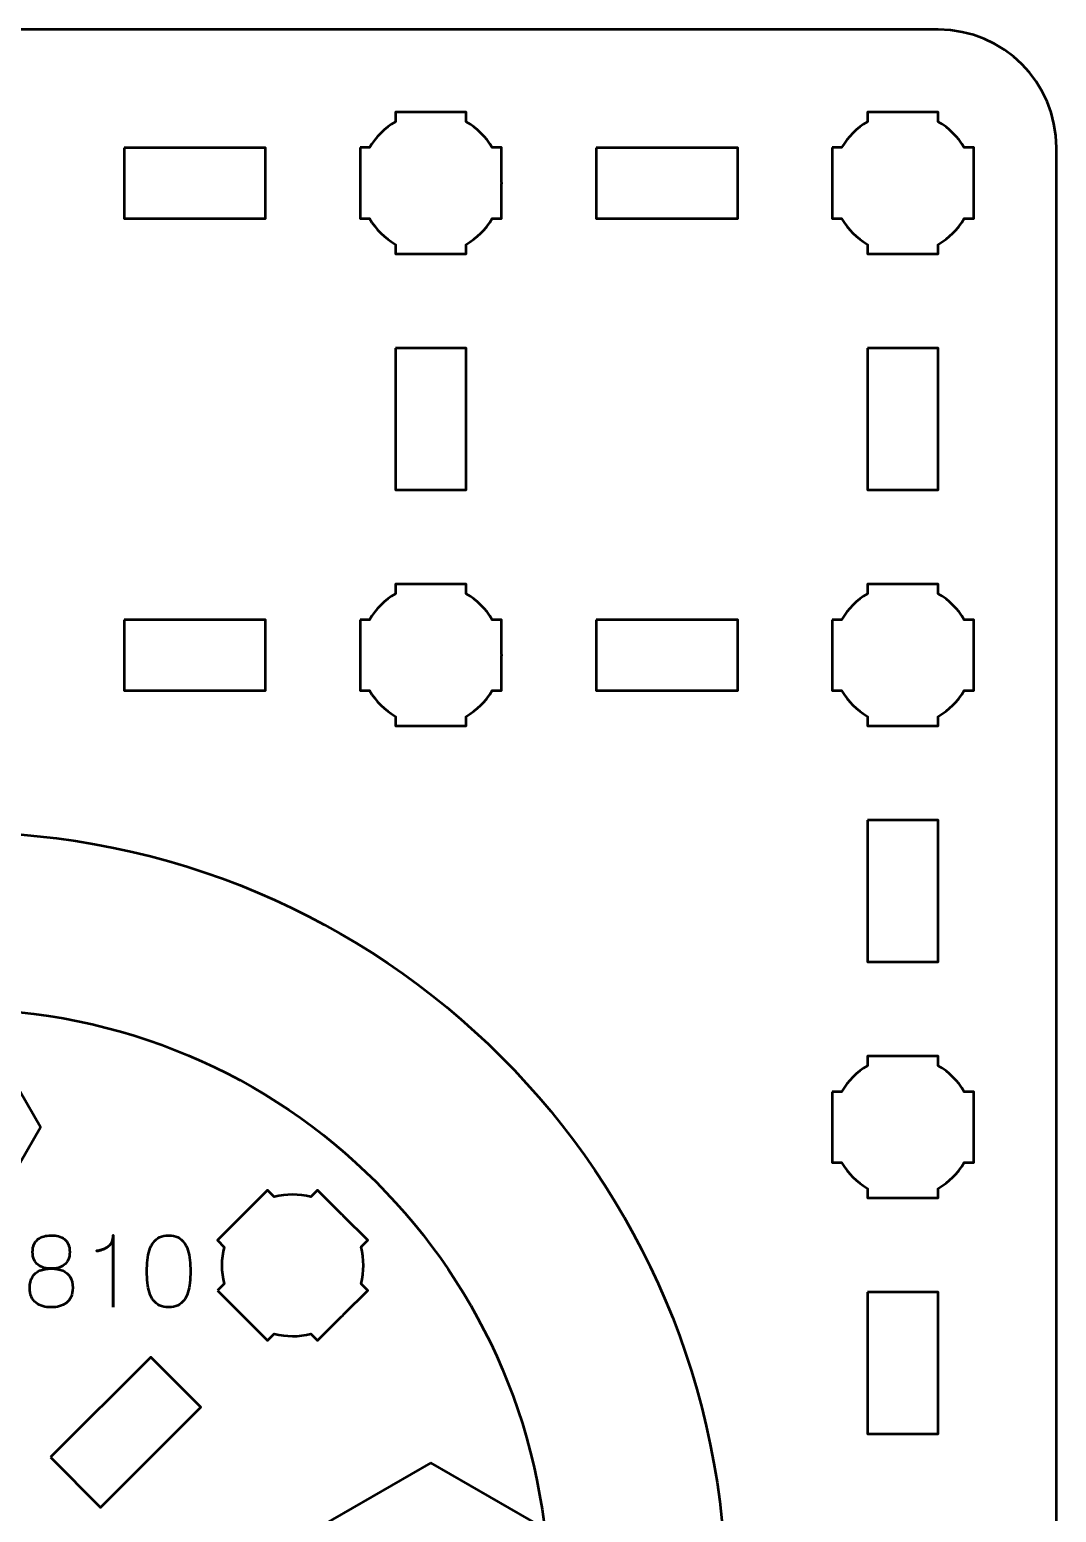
# Model space of a CAD drawing. Header units: centimetres. Extents: x -30.2 to 9.2, y -21.5 to -8.2.
# Drawn here: x -15.2 to -10.85, y -14.48 to -8.2 of the extents above; entities that cross this region are included whole.
import ezdxf

# ---------------------------------------------------------------- set-up
doc = ezdxf.new("R2010")
doc.units = ezdxf.units.CM
doc.header["$MEASUREMENT"] = 0
doc.layers.add('Layer 1', color=7, linetype='Continuous')

msp = doc.modelspace()

# ---------------------------------------------------------------- linework, layer by layer
at = {"layer": 'Layer 1', "lineweight": 53}
for centre, major_axis in [((-15.50001, -14.85001), (0, 3.25)), ((-15.50001, -14.85), (0, 2.5))]:
    msp.add_ellipse(centre, major_axis=major_axis, ratio=1, dxfattribs=at)
for points, knots in [([(-19.64995, -8.19995), (-19.64995, -8.19995), (-11.35005, -8.19995), (-11.35005, -8.19995), (-11.35005, -8.19995), (-11.07305, -8.19995), (-10.84995, -8.42305), (-10.84995, -8.70005), (-10.84995, -8.70005), (-10.84995, -8.70005), (-10.84995, -20.99995), (-10.84995, -20.99995), (-10.84995, -20.99995), (-10.84995, -21.27695), (-11.07305, -21.50005), (-11.35005, -21.50005), (-11.35005, -21.50005), (-11.35005, -21.50005), (-19.64995, -21.50005), (-19.64995, -21.50005), (-19.64995, -21.50005), (-19.92695, -21.50005), (-20.15005, -21.27695), (-20.15005, -20.99995), (-20.15005, -20.99995), (-20.15005, -20.99995), (-20.15005, -8.70005), (-20.15005, -8.70005), (-20.15005, -8.70005), (-20.15005, -8.42305), (-19.92695, -8.19995), (-19.64995, -8.19995)], [0, 0, 0, 0, 0.125, 0.125, 0.125, 0.125, 0.25, 0.25, 0.25, 0.25, 0.375, 0.375, 0.375, 0.375, 0.5, 0.5, 0.5, 0.5, 0.625, 0.625, 0.625, 0.625, 0.75, 0.75, 0.75, 0.75, 0.875, 0.875, 0.875, 0.875, 1, 1, 1, 1]), ([(-13.80001, -8.69997), (-13.80001, -8.69997), (-13.75981, -8.69997), (-13.75981, -8.69997), (-13.75981, -8.69997), (-13.73348, -8.65445), (-13.69552, -8.61652), (-13.65001, -8.59019), (-13.65001, -8.59019), (-13.65001, -8.59019), (-13.65001, -8.54997), (-13.65001, -8.54997), (-13.65001, -8.54997), (-13.65001, -8.54997), (-13.35001, -8.54997), (-13.35001, -8.54997), (-13.35001, -8.54997), (-13.35001, -8.54997), (-13.35001, -8.59016), (-13.35001, -8.59016), (-13.35001, -8.59016), (-13.30448, -8.61649), (-13.26649, -8.65444), (-13.24013, -8.69997), (-13.24013, -8.69997), (-13.24013, -8.69997), (-13.20001, -8.69997), (-13.20001, -8.69997), (-13.20001, -8.69997), (-13.20001, -8.69997), (-13.20001, -8.84539), (-13.20001, -8.84539), (-13.20001, -8.84539), (-13.20001, -8.84539), (-13.19995, -8.85004), (-13.19995, -8.85004), (-13.19995, -8.85004), (-13.19995, -8.85004), (-13.20001, -8.85468), (-13.20001, -8.85468), (-13.20001, -8.85468), (-13.20001, -8.85468), (-13.20001, -8.99997), (-13.20001, -8.99997), (-13.20001, -8.99997), (-13.20001, -8.99997), (-13.24008, -8.99997), (-13.24008, -8.99997), (-13.24008, -8.99997), (-13.26643, -9.04554), (-13.30443, -9.08355), (-13.35001, -9.10991), (-13.35001, -9.10991), (-13.35001, -9.10991), (-13.35001, -9.14997), (-13.35001, -9.14997), (-13.35001, -9.14997), (-13.35001, -9.14997), (-13.49329, -9.14997), (-13.49329, -9.14997), (-13.49329, -9.14997), (-13.49329, -9.14997), (-13.49996, -9.15005), (-13.49996, -9.15005), (-13.49996, -9.15005), (-13.49996, -9.15005), (-13.50664, -9.14997), (-13.50664, -9.14997), (-13.50664, -9.14997), (-13.50664, -9.14997), (-13.65001, -9.14997), (-13.65001, -9.14997), (-13.65001, -9.14997), (-13.65001, -9.14997), (-13.65001, -9.10987), (-13.65001, -9.10987), (-13.65001, -9.10987), (-13.69555, -9.08351), (-13.73353, -9.04552), (-13.75986, -8.99997), (-13.75986, -8.99997), (-13.75986, -8.99997), (-13.80001, -8.99997), (-13.80001, -8.99997), (-13.80001, -8.99997), (-13.80001, -8.99997), (-13.80001, -8.69997), (-13.80001, -8.69997)], [0, 0, 0, 0, 0.0454545, 0.0454545, 0.0454545, 0.0454545, 0.0909091, 0.0909091, 0.0909091, 0.0909091, 0.1363636, 0.1363636, 0.1363636, 0.1363636, 0.1818182, 0.1818182, 0.1818182, 0.1818182, 0.2272727, 0.2272727, 0.2272727, 0.2272727, 0.2727273, 0.2727273, 0.2727273, 0.2727273, 0.3181818, 0.3181818, 0.3181818, 0.3181818, 0.3636364, 0.3636364, 0.3636364, 0.3636364, 0.4090909, 0.4090909, 0.4090909, 0.4090909, 0.4545455, 0.4545455, 0.4545455, 0.4545455, 0.5, 0.5, 0.5, 0.5, 0.5454545, 0.5454545, 0.5454545, 0.5454545, 0.5909091, 0.5909091, 0.5909091, 0.5909091, 0.6363636, 0.6363636, 0.6363636, 0.6363636, 0.6818182, 0.6818182, 0.6818182, 0.6818182, 0.7272727, 0.7272727, 0.7272727, 0.7272727, 0.7727273, 0.7727273, 0.7727273, 0.7727273, 0.8181818, 0.8181818, 0.8181818, 0.8181818, 0.8636364, 0.8636364, 0.8636364, 0.8636364, 0.9090909, 0.9090909, 0.9090909, 0.9090909, 0.9545455, 0.9545455, 0.9545455, 0.9545455, 1, 1, 1, 1]), ([(-11.80001, -8.69997), (-11.80001, -8.69997), (-11.75981, -8.69997), (-11.75981, -8.69997), (-11.75981, -8.69997), (-11.73348, -8.65445), (-11.69552, -8.61652), (-11.65001, -8.59019), (-11.65001, -8.59019), (-11.65001, -8.59019), (-11.65001, -8.54997), (-11.65001, -8.54997), (-11.65001, -8.54997), (-11.65001, -8.54997), (-11.35001, -8.54997), (-11.35001, -8.54997), (-11.35001, -8.54997), (-11.35001, -8.54997), (-11.35001, -8.59016), (-11.35001, -8.59016), (-11.35001, -8.59016), (-11.30448, -8.61649), (-11.26649, -8.65444), (-11.24013, -8.69997), (-11.24013, -8.69997), (-11.24013, -8.69997), (-11.20001, -8.69997), (-11.20001, -8.69997), (-11.20001, -8.69997), (-11.20001, -8.69997), (-11.20001, -8.84539), (-11.20001, -8.84539), (-11.20001, -8.84539), (-11.20001, -8.84539), (-11.19995, -8.85004), (-11.19995, -8.85004), (-11.19995, -8.85004), (-11.19995, -8.85004), (-11.20001, -8.85468), (-11.20001, -8.85468), (-11.20001, -8.85468), (-11.20001, -8.85468), (-11.20001, -8.99997), (-11.20001, -8.99997), (-11.20001, -8.99997), (-11.20001, -8.99997), (-11.24008, -8.99997), (-11.24008, -8.99997), (-11.24008, -8.99997), (-11.26643, -9.04554), (-11.30443, -9.08355), (-11.35001, -9.10991), (-11.35001, -9.10991), (-11.35001, -9.10991), (-11.35001, -9.14997), (-11.35001, -9.14997), (-11.35001, -9.14997), (-11.35001, -9.14997), (-11.49329, -9.14997), (-11.49329, -9.14997), (-11.49329, -9.14997), (-11.49329, -9.14997), (-11.49996, -9.15005), (-11.49996, -9.15005), (-11.49996, -9.15005), (-11.49996, -9.15005), (-11.50664, -9.14997), (-11.50664, -9.14997), (-11.50664, -9.14997), (-11.50664, -9.14997), (-11.65001, -9.14997), (-11.65001, -9.14997), (-11.65001, -9.14997), (-11.65001, -9.14997), (-11.65001, -9.10987), (-11.65001, -9.10987), (-11.65001, -9.10987), (-11.69555, -9.08351), (-11.73353, -9.04552), (-11.75986, -8.99997), (-11.75986, -8.99997), (-11.75986, -8.99997), (-11.80001, -8.99997), (-11.80001, -8.99997), (-11.80001, -8.99997), (-11.80001, -8.99997), (-11.80001, -8.69997), (-11.80001, -8.69997)], [0, 0, 0, 0, 0.0454545, 0.0454545, 0.0454545, 0.0454545, 0.0909091, 0.0909091, 0.0909091, 0.0909091, 0.1363636, 0.1363636, 0.1363636, 0.1363636, 0.1818182, 0.1818182, 0.1818182, 0.1818182, 0.2272727, 0.2272727, 0.2272727, 0.2272727, 0.2727273, 0.2727273, 0.2727273, 0.2727273, 0.3181818, 0.3181818, 0.3181818, 0.3181818, 0.3636364, 0.3636364, 0.3636364, 0.3636364, 0.4090909, 0.4090909, 0.4090909, 0.4090909, 0.4545455, 0.4545455, 0.4545455, 0.4545455, 0.5, 0.5, 0.5, 0.5, 0.5454545, 0.5454545, 0.5454545, 0.5454545, 0.5909091, 0.5909091, 0.5909091, 0.5909091, 0.6363636, 0.6363636, 0.6363636, 0.6363636, 0.6818182, 0.6818182, 0.6818182, 0.6818182, 0.7272727, 0.7272727, 0.7272727, 0.7272727, 0.7727273, 0.7727273, 0.7727273, 0.7727273, 0.8181818, 0.8181818, 0.8181818, 0.8181818, 0.8636364, 0.8636364, 0.8636364, 0.8636364, 0.9090909, 0.9090909, 0.9090909, 0.9090909, 0.9545455, 0.9545455, 0.9545455, 0.9545455, 1, 1, 1, 1]), ([(-14.79997, -8.70005), (-14.79997, -8.70005), (-14.19997, -8.70005), (-14.19997, -8.70005), (-14.19997, -8.70005), (-14.19997, -8.70005), (-14.19997, -9.00005), (-14.19997, -9.00005), (-14.19997, -9.00005), (-14.19997, -9.00005), (-14.79997, -9.00005), (-14.79997, -9.00005), (-14.79997, -9.00005), (-14.79997, -9.00005), (-14.79997, -8.70005), (-14.79997, -8.70005)], [0, 0, 0, 0, 0.25, 0.25, 0.25, 0.25, 0.5, 0.5, 0.5, 0.5, 0.75, 0.75, 0.75, 0.75, 1, 1, 1, 1]), ([(-12.8, -8.70005), (-12.8, -8.70005), (-12.2, -8.70005), (-12.2, -8.70005), (-12.2, -8.70005), (-12.2, -8.70005), (-12.2, -9.00005), (-12.2, -9.00005), (-12.2, -9.00005), (-12.2, -9.00005), (-12.8, -9.00005), (-12.8, -9.00005), (-12.8, -9.00005), (-12.8, -9.00005), (-12.8, -8.70005), (-12.8, -8.70005)], [0, 0, 0, 0, 0.25, 0.25, 0.25, 0.25, 0.5, 0.5, 0.5, 0.5, 0.75, 0.75, 0.75, 0.75, 1, 1, 1, 1]), ([(-13.64995, -9.55), (-13.64995, -9.55), (-13.34995, -9.55), (-13.34995, -9.55), (-13.34995, -9.55), (-13.34995, -9.55), (-13.34995, -10.15), (-13.34995, -10.15), (-13.34995, -10.15), (-13.34995, -10.15), (-13.64995, -10.15), (-13.64995, -10.15), (-13.64995, -10.15), (-13.64995, -10.15), (-13.64995, -9.55), (-13.64995, -9.55)], [0, 0, 0, 0, 0.25, 0.25, 0.25, 0.25, 0.5, 0.5, 0.5, 0.5, 0.75, 0.75, 0.75, 0.75, 1, 1, 1, 1]), ([(-11.65005, -9.55), (-11.65005, -9.55), (-11.35005, -9.55), (-11.35005, -9.55), (-11.35005, -9.55), (-11.35005, -9.55), (-11.35005, -10.15), (-11.35005, -10.15), (-11.35005, -10.15), (-11.35005, -10.15), (-11.65005, -10.15), (-11.65005, -10.15), (-11.65005, -10.15), (-11.65005, -10.15), (-11.65005, -9.55), (-11.65005, -9.55)], [0, 0, 0, 0, 0.25, 0.25, 0.25, 0.25, 0.5, 0.5, 0.5, 0.5, 0.75, 0.75, 0.75, 0.75, 1, 1, 1, 1]), ([(-13.80001, -10.69997), (-13.80001, -10.69997), (-13.75981, -10.69997), (-13.75981, -10.69997), (-13.75981, -10.69997), (-13.73348, -10.65445), (-13.69552, -10.61652), (-13.65001, -10.59019), (-13.65001, -10.59019), (-13.65001, -10.59019), (-13.65001, -10.54997), (-13.65001, -10.54997), (-13.65001, -10.54997), (-13.65001, -10.54997), (-13.35001, -10.54997), (-13.35001, -10.54997), (-13.35001, -10.54997), (-13.35001, -10.54997), (-13.35001, -10.59016), (-13.35001, -10.59016), (-13.35001, -10.59016), (-13.30448, -10.61649), (-13.26649, -10.65444), (-13.24013, -10.69997), (-13.24013, -10.69997), (-13.24013, -10.69997), (-13.20001, -10.69997), (-13.20001, -10.69997), (-13.20001, -10.69997), (-13.20001, -10.69997), (-13.20001, -10.84539), (-13.20001, -10.84539), (-13.20001, -10.84539), (-13.20001, -10.84539), (-13.19995, -10.85004), (-13.19995, -10.85004), (-13.19995, -10.85004), (-13.19995, -10.85004), (-13.20001, -10.85468), (-13.20001, -10.85468), (-13.20001, -10.85468), (-13.20001, -10.85468), (-13.20001, -10.99997), (-13.20001, -10.99997), (-13.20001, -10.99997), (-13.20001, -10.99997), (-13.24008, -10.99997), (-13.24008, -10.99997), (-13.24008, -10.99997), (-13.26643, -11.04554), (-13.30443, -11.08355), (-13.35001, -11.10991), (-13.35001, -11.10991), (-13.35001, -11.10991), (-13.35001, -11.14997), (-13.35001, -11.14997), (-13.35001, -11.14997), (-13.35001, -11.14997), (-13.49329, -11.14997), (-13.49329, -11.14997), (-13.49329, -11.14997), (-13.49329, -11.14997), (-13.49996, -11.15005), (-13.49996, -11.15005), (-13.49996, -11.15005), (-13.49996, -11.15005), (-13.50664, -11.14997), (-13.50664, -11.14997), (-13.50664, -11.14997), (-13.50664, -11.14997), (-13.65001, -11.14997), (-13.65001, -11.14997), (-13.65001, -11.14997), (-13.65001, -11.14997), (-13.65001, -11.10987), (-13.65001, -11.10987), (-13.65001, -11.10987), (-13.69555, -11.08351), (-13.73353, -11.04552), (-13.75986, -10.99997), (-13.75986, -10.99997), (-13.75986, -10.99997), (-13.80001, -10.99997), (-13.80001, -10.99997), (-13.80001, -10.99997), (-13.80001, -10.99997), (-13.80001, -10.69997), (-13.80001, -10.69997)], [0, 0, 0, 0, 0.0454545, 0.0454545, 0.0454545, 0.0454545, 0.0909091, 0.0909091, 0.0909091, 0.0909091, 0.1363636, 0.1363636, 0.1363636, 0.1363636, 0.1818182, 0.1818182, 0.1818182, 0.1818182, 0.2272727, 0.2272727, 0.2272727, 0.2272727, 0.2727273, 0.2727273, 0.2727273, 0.2727273, 0.3181818, 0.3181818, 0.3181818, 0.3181818, 0.3636364, 0.3636364, 0.3636364, 0.3636364, 0.4090909, 0.4090909, 0.4090909, 0.4090909, 0.4545455, 0.4545455, 0.4545455, 0.4545455, 0.5, 0.5, 0.5, 0.5, 0.5454545, 0.5454545, 0.5454545, 0.5454545, 0.5909091, 0.5909091, 0.5909091, 0.5909091, 0.6363636, 0.6363636, 0.6363636, 0.6363636, 0.6818182, 0.6818182, 0.6818182, 0.6818182, 0.7272727, 0.7272727, 0.7272727, 0.7272727, 0.7727273, 0.7727273, 0.7727273, 0.7727273, 0.8181818, 0.8181818, 0.8181818, 0.8181818, 0.8636364, 0.8636364, 0.8636364, 0.8636364, 0.9090909, 0.9090909, 0.9090909, 0.9090909, 0.9545455, 0.9545455, 0.9545455, 0.9545455, 1, 1, 1, 1]), ([(-11.80001, -10.69997), (-11.80001, -10.69997), (-11.75981, -10.69997), (-11.75981, -10.69997), (-11.75981, -10.69997), (-11.73348, -10.65445), (-11.69552, -10.61652), (-11.65001, -10.59019), (-11.65001, -10.59019), (-11.65001, -10.59019), (-11.65001, -10.54997), (-11.65001, -10.54997), (-11.65001, -10.54997), (-11.65001, -10.54997), (-11.35001, -10.54997), (-11.35001, -10.54997), (-11.35001, -10.54997), (-11.35001, -10.54997), (-11.35001, -10.59016), (-11.35001, -10.59016), (-11.35001, -10.59016), (-11.30448, -10.61649), (-11.26649, -10.65444), (-11.24013, -10.69997), (-11.24013, -10.69997), (-11.24013, -10.69997), (-11.20001, -10.69997), (-11.20001, -10.69997), (-11.20001, -10.69997), (-11.20001, -10.69997), (-11.20001, -10.84539), (-11.20001, -10.84539), (-11.20001, -10.84539), (-11.20001, -10.84539), (-11.19995, -10.85004), (-11.19995, -10.85004), (-11.19995, -10.85004), (-11.19995, -10.85004), (-11.20001, -10.85468), (-11.20001, -10.85468), (-11.20001, -10.85468), (-11.20001, -10.85468), (-11.20001, -10.99997), (-11.20001, -10.99997), (-11.20001, -10.99997), (-11.20001, -10.99997), (-11.24008, -10.99997), (-11.24008, -10.99997), (-11.24008, -10.99997), (-11.26643, -11.04554), (-11.30443, -11.08355), (-11.35001, -11.10991), (-11.35001, -11.10991), (-11.35001, -11.10991), (-11.35001, -11.14997), (-11.35001, -11.14997), (-11.35001, -11.14997), (-11.35001, -11.14997), (-11.49329, -11.14997), (-11.49329, -11.14997), (-11.49329, -11.14997), (-11.49329, -11.14997), (-11.49996, -11.15005), (-11.49996, -11.15005), (-11.49996, -11.15005), (-11.49996, -11.15005), (-11.50664, -11.14997), (-11.50664, -11.14997), (-11.50664, -11.14997), (-11.50664, -11.14997), (-11.65001, -11.14997), (-11.65001, -11.14997), (-11.65001, -11.14997), (-11.65001, -11.14997), (-11.65001, -11.10987), (-11.65001, -11.10987), (-11.65001, -11.10987), (-11.69555, -11.08351), (-11.73353, -11.04552), (-11.75986, -10.99997), (-11.75986, -10.99997), (-11.75986, -10.99997), (-11.80001, -10.99997), (-11.80001, -10.99997), (-11.80001, -10.99997), (-11.80001, -10.99997), (-11.80001, -10.69997), (-11.80001, -10.69997)], [0, 0, 0, 0, 0.0454545, 0.0454545, 0.0454545, 0.0454545, 0.0909091, 0.0909091, 0.0909091, 0.0909091, 0.1363636, 0.1363636, 0.1363636, 0.1363636, 0.1818182, 0.1818182, 0.1818182, 0.1818182, 0.2272727, 0.2272727, 0.2272727, 0.2272727, 0.2727273, 0.2727273, 0.2727273, 0.2727273, 0.3181818, 0.3181818, 0.3181818, 0.3181818, 0.3636364, 0.3636364, 0.3636364, 0.3636364, 0.4090909, 0.4090909, 0.4090909, 0.4090909, 0.4545455, 0.4545455, 0.4545455, 0.4545455, 0.5, 0.5, 0.5, 0.5, 0.5454545, 0.5454545, 0.5454545, 0.5454545, 0.5909091, 0.5909091, 0.5909091, 0.5909091, 0.6363636, 0.6363636, 0.6363636, 0.6363636, 0.6818182, 0.6818182, 0.6818182, 0.6818182, 0.7272727, 0.7272727, 0.7272727, 0.7272727, 0.7727273, 0.7727273, 0.7727273, 0.7727273, 0.8181818, 0.8181818, 0.8181818, 0.8181818, 0.8636364, 0.8636364, 0.8636364, 0.8636364, 0.9090909, 0.9090909, 0.9090909, 0.9090909, 0.9545455, 0.9545455, 0.9545455, 0.9545455, 1, 1, 1, 1]), ([(-14.79997, -10.70005), (-14.79997, -10.70005), (-14.19997, -10.70005), (-14.19997, -10.70005), (-14.19997, -10.70005), (-14.19997, -10.70005), (-14.19997, -11.00005), (-14.19997, -11.00005), (-14.19997, -11.00005), (-14.19997, -11.00005), (-14.79997, -11.00005), (-14.79997, -11.00005), (-14.79997, -11.00005), (-14.79997, -11.00005), (-14.79997, -10.70005), (-14.79997, -10.70005)], [0, 0, 0, 0, 0.25, 0.25, 0.25, 0.25, 0.5, 0.5, 0.5, 0.5, 0.75, 0.75, 0.75, 0.75, 1, 1, 1, 1]), ([(-12.8, -10.70005), (-12.8, -10.70005), (-12.2, -10.70005), (-12.2, -10.70005), (-12.2, -10.70005), (-12.2, -10.70005), (-12.2, -11.00005), (-12.2, -11.00005), (-12.2, -11.00005), (-12.2, -11.00005), (-12.8, -11.00005), (-12.8, -11.00005), (-12.8, -11.00005), (-12.8, -11.00005), (-12.8, -10.70005), (-12.8, -10.70005)], [0, 0, 0, 0, 0.25, 0.25, 0.25, 0.25, 0.5, 0.5, 0.5, 0.5, 0.75, 0.75, 0.75, 0.75, 1, 1, 1, 1]), ([(-11.65005, -11.55), (-11.65005, -11.55), (-11.35005, -11.55), (-11.35005, -11.55), (-11.35005, -11.55), (-11.35005, -11.55), (-11.35005, -12.15), (-11.35005, -12.15), (-11.35005, -12.15), (-11.35005, -12.15), (-11.65005, -12.15), (-11.65005, -12.15), (-11.65005, -12.15), (-11.65005, -12.15), (-11.65005, -11.55), (-11.65005, -11.55)], [0, 0, 0, 0, 0.25, 0.25, 0.25, 0.25, 0.5, 0.5, 0.5, 0.5, 0.75, 0.75, 0.75, 0.75, 1, 1, 1, 1]), ([(-15.84641, -12.84997), (-15.84641, -12.84997), (-15.7598, -12.69997), (-15.7598, -12.69997), (-15.7598, -12.69997), (-15.7598, -12.69997), (-15.6732, -12.54997), (-15.6732, -12.54997), (-15.6732, -12.54997), (-15.6732, -12.54997), (-15.5, -12.54997), (-15.5, -12.54997), (-15.5, -12.54997), (-15.5, -12.54997), (-15.3268, -12.54997), (-15.3268, -12.54997), (-15.3268, -12.54997), (-15.3268, -12.54997), (-15.2402, -12.69997), (-15.2402, -12.69997), (-15.2402, -12.69997), (-15.2402, -12.69997), (-15.15359, -12.84997), (-15.15359, -12.84997), (-15.15359, -12.84997), (-15.15359, -12.84997), (-15.2402, -12.99997), (-15.2402, -12.99997), (-15.2402, -12.99997), (-15.2402, -12.99997), (-15.3268, -13.14997), (-15.3268, -13.14997), (-15.3268, -13.14997), (-15.3268, -13.14997), (-15.5, -13.14997), (-15.5, -13.14997), (-15.5, -13.14997), (-15.5, -13.14997), (-15.6732, -13.14997), (-15.6732, -13.14997), (-15.6732, -13.14997), (-15.6732, -13.14997), (-15.7598, -12.99997), (-15.7598, -12.99997), (-15.7598, -12.99997), (-15.7598, -12.99997), (-15.84641, -12.84997), (-15.84641, -12.84997)], [0, 0, 0, 0, 0.0833333, 0.0833333, 0.0833333, 0.0833333, 0.1666667, 0.1666667, 0.1666667, 0.1666667, 0.25, 0.25, 0.25, 0.25, 0.3333333, 0.3333333, 0.3333333, 0.3333333, 0.4166667, 0.4166667, 0.4166667, 0.4166667, 0.5, 0.5, 0.5, 0.5, 0.5833333, 0.5833333, 0.5833333, 0.5833333, 0.6666667, 0.6666667, 0.6666667, 0.6666667, 0.75, 0.75, 0.75, 0.75, 0.8333333, 0.8333333, 0.8333333, 0.8333333, 0.9166667, 0.9166667, 0.9166667, 0.9166667, 1, 1, 1, 1]), ([(-11.80001, -12.69997), (-11.80001, -12.69997), (-11.75981, -12.69997), (-11.75981, -12.69997), (-11.75981, -12.69997), (-11.73348, -12.65445), (-11.69552, -12.61652), (-11.65001, -12.59019), (-11.65001, -12.59019), (-11.65001, -12.59019), (-11.65001, -12.54997), (-11.65001, -12.54997), (-11.65001, -12.54997), (-11.65001, -12.54997), (-11.35001, -12.54997), (-11.35001, -12.54997), (-11.35001, -12.54997), (-11.35001, -12.54997), (-11.35001, -12.59016), (-11.35001, -12.59016), (-11.35001, -12.59016), (-11.30448, -12.61649), (-11.26649, -12.65444), (-11.24013, -12.69997), (-11.24013, -12.69997), (-11.24013, -12.69997), (-11.20001, -12.69997), (-11.20001, -12.69997), (-11.20001, -12.69997), (-11.20001, -12.69997), (-11.20001, -12.84539), (-11.20001, -12.84539), (-11.20001, -12.84539), (-11.20001, -12.84539), (-11.19995, -12.85004), (-11.19995, -12.85004), (-11.19995, -12.85004), (-11.19995, -12.85004), (-11.20001, -12.85468), (-11.20001, -12.85468), (-11.20001, -12.85468), (-11.20001, -12.85468), (-11.20001, -12.99997), (-11.20001, -12.99997), (-11.20001, -12.99997), (-11.20001, -12.99997), (-11.24008, -12.99997), (-11.24008, -12.99997), (-11.24008, -12.99997), (-11.26643, -13.04554), (-11.30443, -13.08355), (-11.35001, -13.10991), (-11.35001, -13.10991), (-11.35001, -13.10991), (-11.35001, -13.14997), (-11.35001, -13.14997), (-11.35001, -13.14997), (-11.35001, -13.14997), (-11.49329, -13.14997), (-11.49329, -13.14997), (-11.49329, -13.14997), (-11.49329, -13.14997), (-11.49996, -13.15005), (-11.49996, -13.15005), (-11.49996, -13.15005), (-11.49996, -13.15005), (-11.50664, -13.14997), (-11.50664, -13.14997), (-11.50664, -13.14997), (-11.50664, -13.14997), (-11.65001, -13.14997), (-11.65001, -13.14997), (-11.65001, -13.14997), (-11.65001, -13.14997), (-11.65001, -13.10987), (-11.65001, -13.10987), (-11.65001, -13.10987), (-11.69555, -13.08351), (-11.73353, -13.04552), (-11.75986, -12.99997), (-11.75986, -12.99997), (-11.75986, -12.99997), (-11.80001, -12.99997), (-11.80001, -12.99997), (-11.80001, -12.99997), (-11.80001, -12.99997), (-11.80001, -12.69997), (-11.80001, -12.69997)], [0, 0, 0, 0, 0.0454545, 0.0454545, 0.0454545, 0.0454545, 0.0909091, 0.0909091, 0.0909091, 0.0909091, 0.1363636, 0.1363636, 0.1363636, 0.1363636, 0.1818182, 0.1818182, 0.1818182, 0.1818182, 0.2272727, 0.2272727, 0.2272727, 0.2272727, 0.2727273, 0.2727273, 0.2727273, 0.2727273, 0.3181818, 0.3181818, 0.3181818, 0.3181818, 0.3636364, 0.3636364, 0.3636364, 0.3636364, 0.4090909, 0.4090909, 0.4090909, 0.4090909, 0.4545455, 0.4545455, 0.4545455, 0.4545455, 0.5, 0.5, 0.5, 0.5, 0.5454545, 0.5454545, 0.5454545, 0.5454545, 0.5909091, 0.5909091, 0.5909091, 0.5909091, 0.6363636, 0.6363636, 0.6363636, 0.6363636, 0.6818182, 0.6818182, 0.6818182, 0.6818182, 0.7272727, 0.7272727, 0.7272727, 0.7272727, 0.7727273, 0.7727273, 0.7727273, 0.7727273, 0.8181818, 0.8181818, 0.8181818, 0.8181818, 0.8636364, 0.8636364, 0.8636364, 0.8636364, 0.9090909, 0.9090909, 0.9090909, 0.9090909, 0.9545455, 0.9545455, 0.9545455, 0.9545455, 1, 1, 1, 1]), ([(-14.40401, -13.54184), (-14.40401, -13.54184), (-14.37558, -13.51342), (-14.37558, -13.51342), (-14.37558, -13.51342), (-14.38915, -13.46261), (-14.38913, -13.40895), (-14.37557, -13.35815), (-14.37557, -13.35815), (-14.37557, -13.35815), (-14.40401, -13.32971), (-14.40401, -13.32971), (-14.40401, -13.32971), (-14.40401, -13.32971), (-14.19187, -13.11758), (-14.19187, -13.11758), (-14.19187, -13.11758), (-14.19187, -13.11758), (-14.16346, -13.146), (-14.16346, -13.146), (-14.16346, -13.146), (-14.11264, -13.13242), (-14.05895, -13.13239), (-14.00811, -13.14595), (-14.00811, -13.14595), (-14.00811, -13.14595), (-13.97974, -13.11758), (-13.97974, -13.11758), (-13.97974, -13.11758), (-13.97974, -13.11758), (-13.87692, -13.22041), (-13.87692, -13.22041), (-13.87692, -13.22041), (-13.87692, -13.22041), (-13.87358, -13.22365), (-13.87358, -13.22365), (-13.87358, -13.22365), (-13.87358, -13.22365), (-13.87035, -13.22697), (-13.87035, -13.22697), (-13.87035, -13.22697), (-13.87035, -13.22697), (-13.76761, -13.32971), (-13.76761, -13.32971), (-13.76761, -13.32971), (-13.76761, -13.32971), (-13.79594, -13.35804), (-13.79594, -13.35804), (-13.79594, -13.35804), (-13.78235, -13.4089), (-13.78235, -13.46265), (-13.79594, -13.51352), (-13.79594, -13.51352), (-13.79594, -13.51352), (-13.76761, -13.54184), (-13.76761, -13.54184), (-13.76761, -13.54184), (-13.76761, -13.54184), (-13.86893, -13.64316), (-13.86893, -13.64316), (-13.86893, -13.64316), (-13.86893, -13.64316), (-13.87358, -13.64793), (-13.87358, -13.64793), (-13.87358, -13.64793), (-13.87358, -13.64793), (-13.87836, -13.6526), (-13.87836, -13.6526), (-13.87836, -13.6526), (-13.87836, -13.6526), (-13.97974, -13.75397), (-13.97974, -13.75397), (-13.97974, -13.75397), (-13.97974, -13.75397), (-14.0081, -13.72562), (-14.0081, -13.72562), (-14.0081, -13.72562), (-14.05894, -13.73918), (-14.11266, -13.73917), (-14.16348, -13.72558), (-14.16348, -13.72558), (-14.16348, -13.72558), (-14.19187, -13.75397), (-14.19187, -13.75397), (-14.19187, -13.75397), (-14.19187, -13.75397), (-14.40401, -13.54184), (-14.40401, -13.54184)], [0, 0, 0, 0, 0.0454545, 0.0454545, 0.0454545, 0.0454545, 0.0909091, 0.0909091, 0.0909091, 0.0909091, 0.1363636, 0.1363636, 0.1363636, 0.1363636, 0.1818182, 0.1818182, 0.1818182, 0.1818182, 0.2272727, 0.2272727, 0.2272727, 0.2272727, 0.2727273, 0.2727273, 0.2727273, 0.2727273, 0.3181818, 0.3181818, 0.3181818, 0.3181818, 0.3636364, 0.3636364, 0.3636364, 0.3636364, 0.4090909, 0.4090909, 0.4090909, 0.4090909, 0.4545455, 0.4545455, 0.4545455, 0.4545455, 0.5, 0.5, 0.5, 0.5, 0.5454545, 0.5454545, 0.5454545, 0.5454545, 0.5909091, 0.5909091, 0.5909091, 0.5909091, 0.6363636, 0.6363636, 0.6363636, 0.6363636, 0.6818182, 0.6818182, 0.6818182, 0.6818182, 0.7272727, 0.7272727, 0.7272727, 0.7272727, 0.7727273, 0.7727273, 0.7727273, 0.7727273, 0.8181818, 0.8181818, 0.8181818, 0.8181818, 0.8636364, 0.8636364, 0.8636364, 0.8636364, 0.9090909, 0.9090909, 0.9090909, 0.9090909, 0.9545455, 0.9545455, 0.9545455, 0.9545455, 1, 1, 1, 1]), ([(-11.65005, -13.54996), (-11.65005, -13.54996), (-11.35005, -13.54996), (-11.35005, -13.54996), (-11.35005, -13.54996), (-11.35005, -13.54996), (-11.35005, -14.14997), (-11.35005, -14.14997), (-11.35005, -14.14997), (-11.35005, -14.14997), (-11.65005, -14.14997), (-11.65005, -14.14997), (-11.65005, -14.14997), (-11.65005, -14.14997), (-11.65005, -13.54996), (-11.65005, -13.54996)], [0, 0, 0, 0, 0.25, 0.25, 0.25, 0.25, 0.5, 0.5, 0.5, 0.5, 0.75, 0.75, 0.75, 0.75, 1, 1, 1, 1]), ([(-15.11113, -14.24901), (-15.11113, -14.24901), (-14.68686, -13.82474), (-14.68686, -13.82474), (-14.68686, -13.82474), (-14.68686, -13.82474), (-14.47473, -14.03687), (-14.47473, -14.03687), (-14.47473, -14.03687), (-14.47473, -14.03687), (-14.899, -14.46114), (-14.899, -14.46114), (-14.899, -14.46114), (-14.899, -14.46114), (-15.11113, -14.24901), (-15.11113, -14.24901)], [0, 0, 0, 0, 0.25, 0.25, 0.25, 0.25, 0.5, 0.5, 0.5, 0.5, 0.75, 0.75, 0.75, 0.75, 1, 1, 1, 1]), ([(-13.5, -14.27263), (-13.5, -14.27263), (-13.25, -14.41697), (-13.25, -14.41697), (-13.25, -14.41697), (-13.25, -14.41697), (-13, -14.56131), (-13, -14.56131), (-13, -14.56131), (-13, -14.56131), (-13, -14.84999), (-13, -14.84999), (-13, -14.84999), (-13, -14.84999), (-13, -15.13867), (-13, -15.13867), (-13, -15.13867), (-13, -15.13867), (-13.25, -15.28301), (-13.25, -15.28301), (-13.25, -15.28301), (-13.25, -15.28301), (-13.5, -15.42735), (-13.5, -15.42735), (-13.5, -15.42735), (-13.5, -15.42735), (-13.75, -15.28301), (-13.75, -15.28301), (-13.75, -15.28301), (-13.75, -15.28301), (-14, -15.13867), (-14, -15.13867), (-14, -15.13867), (-14, -15.13867), (-14, -14.84999), (-14, -14.84999), (-14, -14.84999), (-14, -14.84999), (-14, -14.56131), (-14, -14.56131), (-14, -14.56131), (-14, -14.56131), (-13.75, -14.41697), (-13.75, -14.41697), (-13.75, -14.41697), (-13.75, -14.41697), (-13.5, -14.27263), (-13.5, -14.27263)], [0, 0, 0, 0, 0.0833333, 0.0833333, 0.0833333, 0.0833333, 0.1666667, 0.1666667, 0.1666667, 0.1666667, 0.25, 0.25, 0.25, 0.25, 0.3333333, 0.3333333, 0.3333333, 0.3333333, 0.4166667, 0.4166667, 0.4166667, 0.4166667, 0.5, 0.5, 0.5, 0.5, 0.5833333, 0.5833333, 0.5833333, 0.5833333, 0.6666667, 0.6666667, 0.6666667, 0.6666667, 0.75, 0.75, 0.75, 0.75, 0.8333333, 0.8333333, 0.8333333, 0.8333333, 0.9166667, 0.9166667, 0.9166667, 0.9166667, 1, 1, 1, 1])]:
    msp.add_open_spline(points, degree=3, knots=knots, dxfattribs=at)
at = {"layer": 'Layer 1', "color": 5, "lineweight": 53}
for points, knots in [([(-15.10863, -13.44982), (-15.09777, -13.44982), (-15.08761, -13.44855), (-15.07808, -13.44601), (-15.07808, -13.44601), (-15.06863, -13.4434), (-15.0603, -13.43931), (-15.05304, -13.43373), (-15.05304, -13.43373), (-15.04584, -13.42816), (-15.0402, -13.42089), (-15.0361, -13.41193), (-15.0361, -13.41193), (-15.03201, -13.40304), (-15.02997, -13.39225), (-15.0299, -13.37955), (-15.0299, -13.37955), (-15.02997, -13.36685), (-15.03194, -13.35598), (-15.03582, -13.34695), (-15.03582, -13.34695), (-15.0397, -13.33792), (-15.04521, -13.33051), (-15.05226, -13.3248), (-15.05226, -13.3248), (-15.05932, -13.31915), (-15.06764, -13.31499), (-15.07724, -13.31238), (-15.07724, -13.31238), (-15.08676, -13.30977), (-15.09728, -13.30864), (-15.10863, -13.30885), (-15.10863, -13.30885), (-15.11999, -13.30899), (-15.13051, -13.31048), (-15.14003, -13.31309), (-15.14003, -13.31309), (-15.14963, -13.31577), (-15.15795, -13.31986), (-15.16501, -13.32543), (-15.16501, -13.32543), (-15.17206, -13.33101), (-15.17757, -13.33827), (-15.18145, -13.34716), (-15.18145, -13.34716), (-15.18533, -13.35612), (-15.1873, -13.36685), (-15.18737, -13.37955), (-15.18737, -13.37955), (-15.1873, -13.39225), (-15.18526, -13.40304), (-15.18116, -13.41193), (-15.18116, -13.41193), (-15.17707, -13.42089), (-15.17143, -13.42816), (-15.16416, -13.43373), (-15.16416, -13.43373), (-15.15696, -13.43931), (-15.14864, -13.4434), (-15.13918, -13.44601), (-15.13918, -13.44601), (-15.12966, -13.44855), (-15.1195, -13.44982), (-15.10863, -13.44982)], [0, 0, 0, 0, 0.0625, 0.0625, 0.0625, 0.0625, 0.125, 0.125, 0.125, 0.125, 0.1875, 0.1875, 0.1875, 0.1875, 0.25, 0.25, 0.25, 0.25, 0.3125, 0.3125, 0.3125, 0.3125, 0.375, 0.375, 0.375, 0.375, 0.4375, 0.4375, 0.4375, 0.4375, 0.5, 0.5, 0.5, 0.5, 0.5625, 0.5625, 0.5625, 0.5625, 0.625, 0.625, 0.625, 0.625, 0.6875, 0.6875, 0.6875, 0.6875, 0.75, 0.75, 0.75, 0.75, 0.8125, 0.8125, 0.8125, 0.8125, 0.875, 0.875, 0.875, 0.875, 0.9375, 0.9375, 0.9375, 0.9375, 1, 1, 1, 1]), ([(-15.10863, -13.44982), (-15.09777, -13.44982), (-15.08761, -13.44855), (-15.07808, -13.44601), (-15.07808, -13.44601), (-15.06863, -13.4434), (-15.0603, -13.43931), (-15.05304, -13.43373), (-15.05304, -13.43373), (-15.04584, -13.42816), (-15.0402, -13.42089), (-15.0361, -13.41193), (-15.0361, -13.41193), (-15.03201, -13.40304), (-15.02997, -13.39225), (-15.0299, -13.37955), (-15.0299, -13.37955), (-15.02997, -13.36685), (-15.03194, -13.35598), (-15.03582, -13.34695), (-15.03582, -13.34695), (-15.0397, -13.33792), (-15.04521, -13.33051), (-15.05226, -13.3248), (-15.05226, -13.3248), (-15.05932, -13.31915), (-15.06764, -13.31499), (-15.07724, -13.31238), (-15.07724, -13.31238), (-15.08676, -13.30977), (-15.09728, -13.30864), (-15.10863, -13.30885), (-15.10863, -13.30885), (-15.11999, -13.30899), (-15.13051, -13.31048), (-15.14003, -13.31309), (-15.14003, -13.31309), (-15.14963, -13.31577), (-15.15795, -13.31986), (-15.16501, -13.32543), (-15.16501, -13.32543), (-15.17206, -13.33101), (-15.17757, -13.33827), (-15.18145, -13.34716), (-15.18145, -13.34716), (-15.18533, -13.35612), (-15.1873, -13.36685), (-15.18737, -13.37955), (-15.18737, -13.37955), (-15.1873, -13.39225), (-15.18526, -13.40304), (-15.18116, -13.41193), (-15.18116, -13.41193), (-15.17707, -13.42089), (-15.17143, -13.42816), (-15.16416, -13.43373), (-15.16416, -13.43373), (-15.15696, -13.43931), (-15.14864, -13.4434), (-15.13918, -13.44601), (-15.13918, -13.44601), (-15.12966, -13.44855), (-15.1195, -13.44982), (-15.10863, -13.44982)], [0, 0, 0, 0, 0.0625, 0.0625, 0.0625, 0.0625, 0.125, 0.125, 0.125, 0.125, 0.1875, 0.1875, 0.1875, 0.1875, 0.25, 0.25, 0.25, 0.25, 0.3125, 0.3125, 0.3125, 0.3125, 0.375, 0.375, 0.375, 0.375, 0.4375, 0.4375, 0.4375, 0.4375, 0.5, 0.5, 0.5, 0.5, 0.5625, 0.5625, 0.5625, 0.5625, 0.625, 0.625, 0.625, 0.625, 0.6875, 0.6875, 0.6875, 0.6875, 0.75, 0.75, 0.75, 0.75, 0.8125, 0.8125, 0.8125, 0.8125, 0.875, 0.875, 0.875, 0.875, 0.9375, 0.9375, 0.9375, 0.9375, 1, 1, 1, 1]), ([(-14.84532, -13.61365), (-14.84532, -13.61365), (-14.84532, -13.30843), (-14.84532, -13.30843), (-14.84532, -13.30843), (-14.84539, -13.3188), (-14.84723, -13.32769), (-14.85076, -13.3351), (-14.85076, -13.3351), (-14.85421, -13.34258), (-14.8588, -13.34872), (-14.86444, -13.35365), (-14.86444, -13.35365), (-14.87009, -13.35859), (-14.87616, -13.36254), (-14.88265, -13.36551), (-14.88265, -13.36551), (-14.88914, -13.3684), (-14.89542, -13.37059), (-14.90149, -13.37193), (-14.90149, -13.37193), (-14.90762, -13.37334), (-14.91285, -13.37419), (-14.91729, -13.37447), (-14.91729, -13.37447), (-14.91285, -13.37419), (-14.90762, -13.37334), (-14.90149, -13.37193), (-14.90149, -13.37193), (-14.89542, -13.37059), (-14.88914, -13.3684), (-14.88265, -13.36551), (-14.88265, -13.36551), (-14.87616, -13.36254), (-14.87009, -13.35859), (-14.86444, -13.35365), (-14.86444, -13.35365), (-14.8588, -13.34872), (-14.85421, -13.34258), (-14.85076, -13.3351), (-14.85076, -13.3351), (-14.84723, -13.32769), (-14.84539, -13.3188), (-14.84532, -13.30843), (-14.84532, -13.30843), (-14.84532, -13.30843), (-14.84532, -13.61365), (-14.84532, -13.61365)], [0, 0, 0, 0, 0.0833333, 0.0833333, 0.0833333, 0.0833333, 0.1666667, 0.1666667, 0.1666667, 0.1666667, 0.25, 0.25, 0.25, 0.25, 0.3333333, 0.3333333, 0.3333333, 0.3333333, 0.4166667, 0.4166667, 0.4166667, 0.4166667, 0.5, 0.5, 0.5, 0.5, 0.5833333, 0.5833333, 0.5833333, 0.5833333, 0.6666667, 0.6666667, 0.6666667, 0.6666667, 0.75, 0.75, 0.75, 0.75, 0.8333333, 0.8333333, 0.8333333, 0.8333333, 0.9166667, 0.9166667, 0.9166667, 0.9166667, 1, 1, 1, 1]), ([(-14.6108, -13.61365), (-14.59599, -13.61358), (-14.58322, -13.61097), (-14.57256, -13.60589), (-14.57256, -13.60589), (-14.56198, -13.60081), (-14.55316, -13.59354), (-14.54611, -13.5843), (-14.54611, -13.5843), (-14.53912, -13.57499), (-14.53362, -13.56398), (-14.52953, -13.55128), (-14.52953, -13.55128), (-14.5255, -13.53858), (-14.52261, -13.52468), (-14.52099, -13.50944), (-14.52099, -13.50944), (-14.51929, -13.4942), (-14.51845, -13.47818), (-14.51852, -13.46125), (-14.51852, -13.46125), (-14.51845, -13.44439), (-14.51929, -13.42837), (-14.52099, -13.4132), (-14.52099, -13.4132), (-14.52261, -13.39803), (-14.5255, -13.38406), (-14.52953, -13.37136), (-14.52953, -13.37136), (-14.53362, -13.35873), (-14.53912, -13.34773), (-14.54611, -13.33834), (-14.54611, -13.33834), (-14.55316, -13.32903), (-14.56198, -13.32176), (-14.57256, -13.31668), (-14.57256, -13.31668), (-14.58322, -13.31153), (-14.59599, -13.30892), (-14.6108, -13.30885), (-14.6108, -13.30885), (-14.62562, -13.30892), (-14.63839, -13.31153), (-14.64905, -13.31668), (-14.64905, -13.31668), (-14.65963, -13.32176), (-14.66845, -13.32903), (-14.6755, -13.33834), (-14.6755, -13.33834), (-14.68249, -13.34773), (-14.68799, -13.35873), (-14.69208, -13.37136), (-14.69208, -13.37136), (-14.69611, -13.38406), (-14.699, -13.39803), (-14.70062, -13.4132), (-14.70062, -13.4132), (-14.70231, -13.42837), (-14.70316, -13.44439), (-14.70309, -13.46125), (-14.70309, -13.46125), (-14.70316, -13.47818), (-14.70231, -13.4942), (-14.70062, -13.50944), (-14.70062, -13.50944), (-14.699, -13.52468), (-14.69611, -13.53858), (-14.69208, -13.55128), (-14.69208, -13.55128), (-14.68799, -13.56398), (-14.68249, -13.57499), (-14.6755, -13.5843), (-14.6755, -13.5843), (-14.66845, -13.59354), (-14.65963, -13.60081), (-14.64905, -13.60589), (-14.64905, -13.60589), (-14.63839, -13.61097), (-14.62562, -13.61358), (-14.6108, -13.61365)], [0, 0, 0, 0, 0.05, 0.05, 0.05, 0.05, 0.1, 0.1, 0.1, 0.1, 0.15, 0.15, 0.15, 0.15, 0.2, 0.2, 0.2, 0.2, 0.25, 0.25, 0.25, 0.25, 0.3, 0.3, 0.3, 0.3, 0.35, 0.35, 0.35, 0.35, 0.4, 0.4, 0.4, 0.4, 0.45, 0.45, 0.45, 0.45, 0.5, 0.5, 0.5, 0.5, 0.55, 0.55, 0.55, 0.55, 0.6, 0.6, 0.6, 0.6, 0.65, 0.65, 0.65, 0.65, 0.7, 0.7, 0.7, 0.7, 0.75, 0.75, 0.75, 0.75, 0.8, 0.8, 0.8, 0.8, 0.85, 0.85, 0.85, 0.85, 0.9, 0.9, 0.9, 0.9, 0.95, 0.95, 0.95, 0.95, 1, 1, 1, 1]), ([(-14.6108, -13.61365), (-14.59599, -13.61358), (-14.58322, -13.61097), (-14.57256, -13.60589), (-14.57256, -13.60589), (-14.56198, -13.60081), (-14.55316, -13.59354), (-14.54611, -13.5843), (-14.54611, -13.5843), (-14.53912, -13.57499), (-14.53362, -13.56398), (-14.52953, -13.55128), (-14.52953, -13.55128), (-14.5255, -13.53858), (-14.52261, -13.52468), (-14.52099, -13.50944), (-14.52099, -13.50944), (-14.51929, -13.4942), (-14.51845, -13.47818), (-14.51852, -13.46125), (-14.51852, -13.46125), (-14.51845, -13.44439), (-14.51929, -13.42837), (-14.52099, -13.4132), (-14.52099, -13.4132), (-14.52261, -13.39803), (-14.5255, -13.38406), (-14.52953, -13.37136), (-14.52953, -13.37136), (-14.53362, -13.35873), (-14.53912, -13.34773), (-14.54611, -13.33834), (-14.54611, -13.33834), (-14.55316, -13.32903), (-14.56198, -13.32176), (-14.57256, -13.31668), (-14.57256, -13.31668), (-14.58322, -13.31153), (-14.59599, -13.30892), (-14.6108, -13.30885), (-14.6108, -13.30885), (-14.62562, -13.30892), (-14.63839, -13.31153), (-14.64905, -13.31668), (-14.64905, -13.31668), (-14.65963, -13.32176), (-14.66845, -13.32903), (-14.6755, -13.33834), (-14.6755, -13.33834), (-14.68249, -13.34773), (-14.68799, -13.35873), (-14.69208, -13.37136), (-14.69208, -13.37136), (-14.69611, -13.38406), (-14.699, -13.39803), (-14.70062, -13.4132), (-14.70062, -13.4132), (-14.70231, -13.42837), (-14.70316, -13.44439), (-14.70309, -13.46125), (-14.70309, -13.46125), (-14.70316, -13.47818), (-14.70231, -13.4942), (-14.70062, -13.50944), (-14.70062, -13.50944), (-14.699, -13.52468), (-14.69611, -13.53858), (-14.69208, -13.55128), (-14.69208, -13.55128), (-14.68799, -13.56398), (-14.68249, -13.57499), (-14.6755, -13.5843), (-14.6755, -13.5843), (-14.66845, -13.59354), (-14.65963, -13.60081), (-14.64905, -13.60589), (-14.64905, -13.60589), (-14.63839, -13.61097), (-14.62562, -13.61358), (-14.6108, -13.61365)], [0, 0, 0, 0, 0.05, 0.05, 0.05, 0.05, 0.1, 0.1, 0.1, 0.1, 0.15, 0.15, 0.15, 0.15, 0.2, 0.2, 0.2, 0.2, 0.25, 0.25, 0.25, 0.25, 0.3, 0.3, 0.3, 0.3, 0.35, 0.35, 0.35, 0.35, 0.4, 0.4, 0.4, 0.4, 0.45, 0.45, 0.45, 0.45, 0.5, 0.5, 0.5, 0.5, 0.55, 0.55, 0.55, 0.55, 0.6, 0.6, 0.6, 0.6, 0.65, 0.65, 0.65, 0.65, 0.7, 0.7, 0.7, 0.7, 0.75, 0.75, 0.75, 0.75, 0.8, 0.8, 0.8, 0.8, 0.85, 0.85, 0.85, 0.85, 0.9, 0.9, 0.9, 0.9, 0.95, 0.95, 0.95, 0.95, 1, 1, 1, 1]), ([(-15.10863, -13.61365), (-15.09593, -13.61365), (-15.08408, -13.61217), (-15.07307, -13.60906), (-15.07307, -13.60906), (-15.06207, -13.60596), (-15.0524, -13.60109), (-15.04401, -13.59446), (-15.04401, -13.59446), (-15.03568, -13.5879), (-15.02912, -13.57943), (-15.02439, -13.56899), (-15.02439, -13.56899), (-15.01966, -13.55862), (-15.01727, -13.54613), (-15.0172, -13.53152), (-15.0172, -13.53152), (-15.01734, -13.51212), (-15.02115, -13.49639), (-15.0287, -13.48439), (-15.0287, -13.48439), (-15.03624, -13.47233), (-15.04683, -13.46358), (-15.06045, -13.45801), (-15.06045, -13.45801), (-15.07413, -13.4525), (-15.09015, -13.44975), (-15.10863, -13.44982), (-15.10863, -13.44982), (-15.12705, -13.44975), (-15.14314, -13.4525), (-15.15668, -13.45801), (-15.15668, -13.45801), (-15.1703, -13.46358), (-15.18081, -13.47233), (-15.18829, -13.48439), (-15.18829, -13.48439), (-15.19577, -13.49639), (-15.19958, -13.51212), (-15.19965, -13.53152), (-15.19965, -13.53152), (-15.19958, -13.54613), (-15.19718, -13.55862), (-15.19245, -13.56899), (-15.19245, -13.56899), (-15.18773, -13.57943), (-15.18124, -13.5879), (-15.17284, -13.59446), (-15.17284, -13.59446), (-15.16451, -13.60109), (-15.15492, -13.60596), (-15.14391, -13.60906), (-15.14391, -13.60906), (-15.13298, -13.61217), (-15.12119, -13.61365), (-15.10863, -13.61365)], [0, 0, 0, 0, 0.0714286, 0.0714286, 0.0714286, 0.0714286, 0.1428571, 0.1428571, 0.1428571, 0.1428571, 0.2142857, 0.2142857, 0.2142857, 0.2142857, 0.2857143, 0.2857143, 0.2857143, 0.2857143, 0.3571429, 0.3571429, 0.3571429, 0.3571429, 0.4285714, 0.4285714, 0.4285714, 0.4285714, 0.5, 0.5, 0.5, 0.5, 0.5714286, 0.5714286, 0.5714286, 0.5714286, 0.6428571, 0.6428571, 0.6428571, 0.6428571, 0.7142857, 0.7142857, 0.7142857, 0.7142857, 0.7857143, 0.7857143, 0.7857143, 0.7857143, 0.8571429, 0.8571429, 0.8571429, 0.8571429, 0.9285714, 0.9285714, 0.9285714, 0.9285714, 1, 1, 1, 1]), ([(-15.10863, -13.61365), (-15.09593, -13.61365), (-15.08408, -13.61217), (-15.07307, -13.60906), (-15.07307, -13.60906), (-15.06207, -13.60596), (-15.0524, -13.60109), (-15.04401, -13.59446), (-15.04401, -13.59446), (-15.03568, -13.5879), (-15.02912, -13.57943), (-15.02439, -13.56899), (-15.02439, -13.56899), (-15.01966, -13.55862), (-15.01727, -13.54613), (-15.0172, -13.53152), (-15.0172, -13.53152), (-15.01734, -13.51212), (-15.02115, -13.49639), (-15.0287, -13.48439), (-15.0287, -13.48439), (-15.03624, -13.47233), (-15.04683, -13.46358), (-15.06045, -13.45801), (-15.06045, -13.45801), (-15.07413, -13.4525), (-15.09015, -13.44975), (-15.10863, -13.44982), (-15.10863, -13.44982), (-15.12705, -13.44975), (-15.14314, -13.4525), (-15.15668, -13.45801), (-15.15668, -13.45801), (-15.1703, -13.46358), (-15.18081, -13.47233), (-15.18829, -13.48439), (-15.18829, -13.48439), (-15.19577, -13.49639), (-15.19958, -13.51212), (-15.19965, -13.53152), (-15.19965, -13.53152), (-15.19958, -13.54613), (-15.19718, -13.55862), (-15.19245, -13.56899), (-15.19245, -13.56899), (-15.18773, -13.57943), (-15.18124, -13.5879), (-15.17284, -13.59446), (-15.17284, -13.59446), (-15.16451, -13.60109), (-15.15492, -13.60596), (-15.14391, -13.60906), (-15.14391, -13.60906), (-15.13298, -13.61217), (-15.12119, -13.61365), (-15.10863, -13.61365)], [0, 0, 0, 0, 0.0714286, 0.0714286, 0.0714286, 0.0714286, 0.1428571, 0.1428571, 0.1428571, 0.1428571, 0.2142857, 0.2142857, 0.2142857, 0.2142857, 0.2857143, 0.2857143, 0.2857143, 0.2857143, 0.3571429, 0.3571429, 0.3571429, 0.3571429, 0.4285714, 0.4285714, 0.4285714, 0.4285714, 0.5, 0.5, 0.5, 0.5, 0.5714286, 0.5714286, 0.5714286, 0.5714286, 0.6428571, 0.6428571, 0.6428571, 0.6428571, 0.7142857, 0.7142857, 0.7142857, 0.7142857, 0.7857143, 0.7857143, 0.7857143, 0.7857143, 0.8571429, 0.8571429, 0.8571429, 0.8571429, 0.9285714, 0.9285714, 0.9285714, 0.9285714, 1, 1, 1, 1])]:
    msp.add_open_spline(points, degree=3, knots=knots, dxfattribs=at)

doc.saveas('drawing.dxf')
